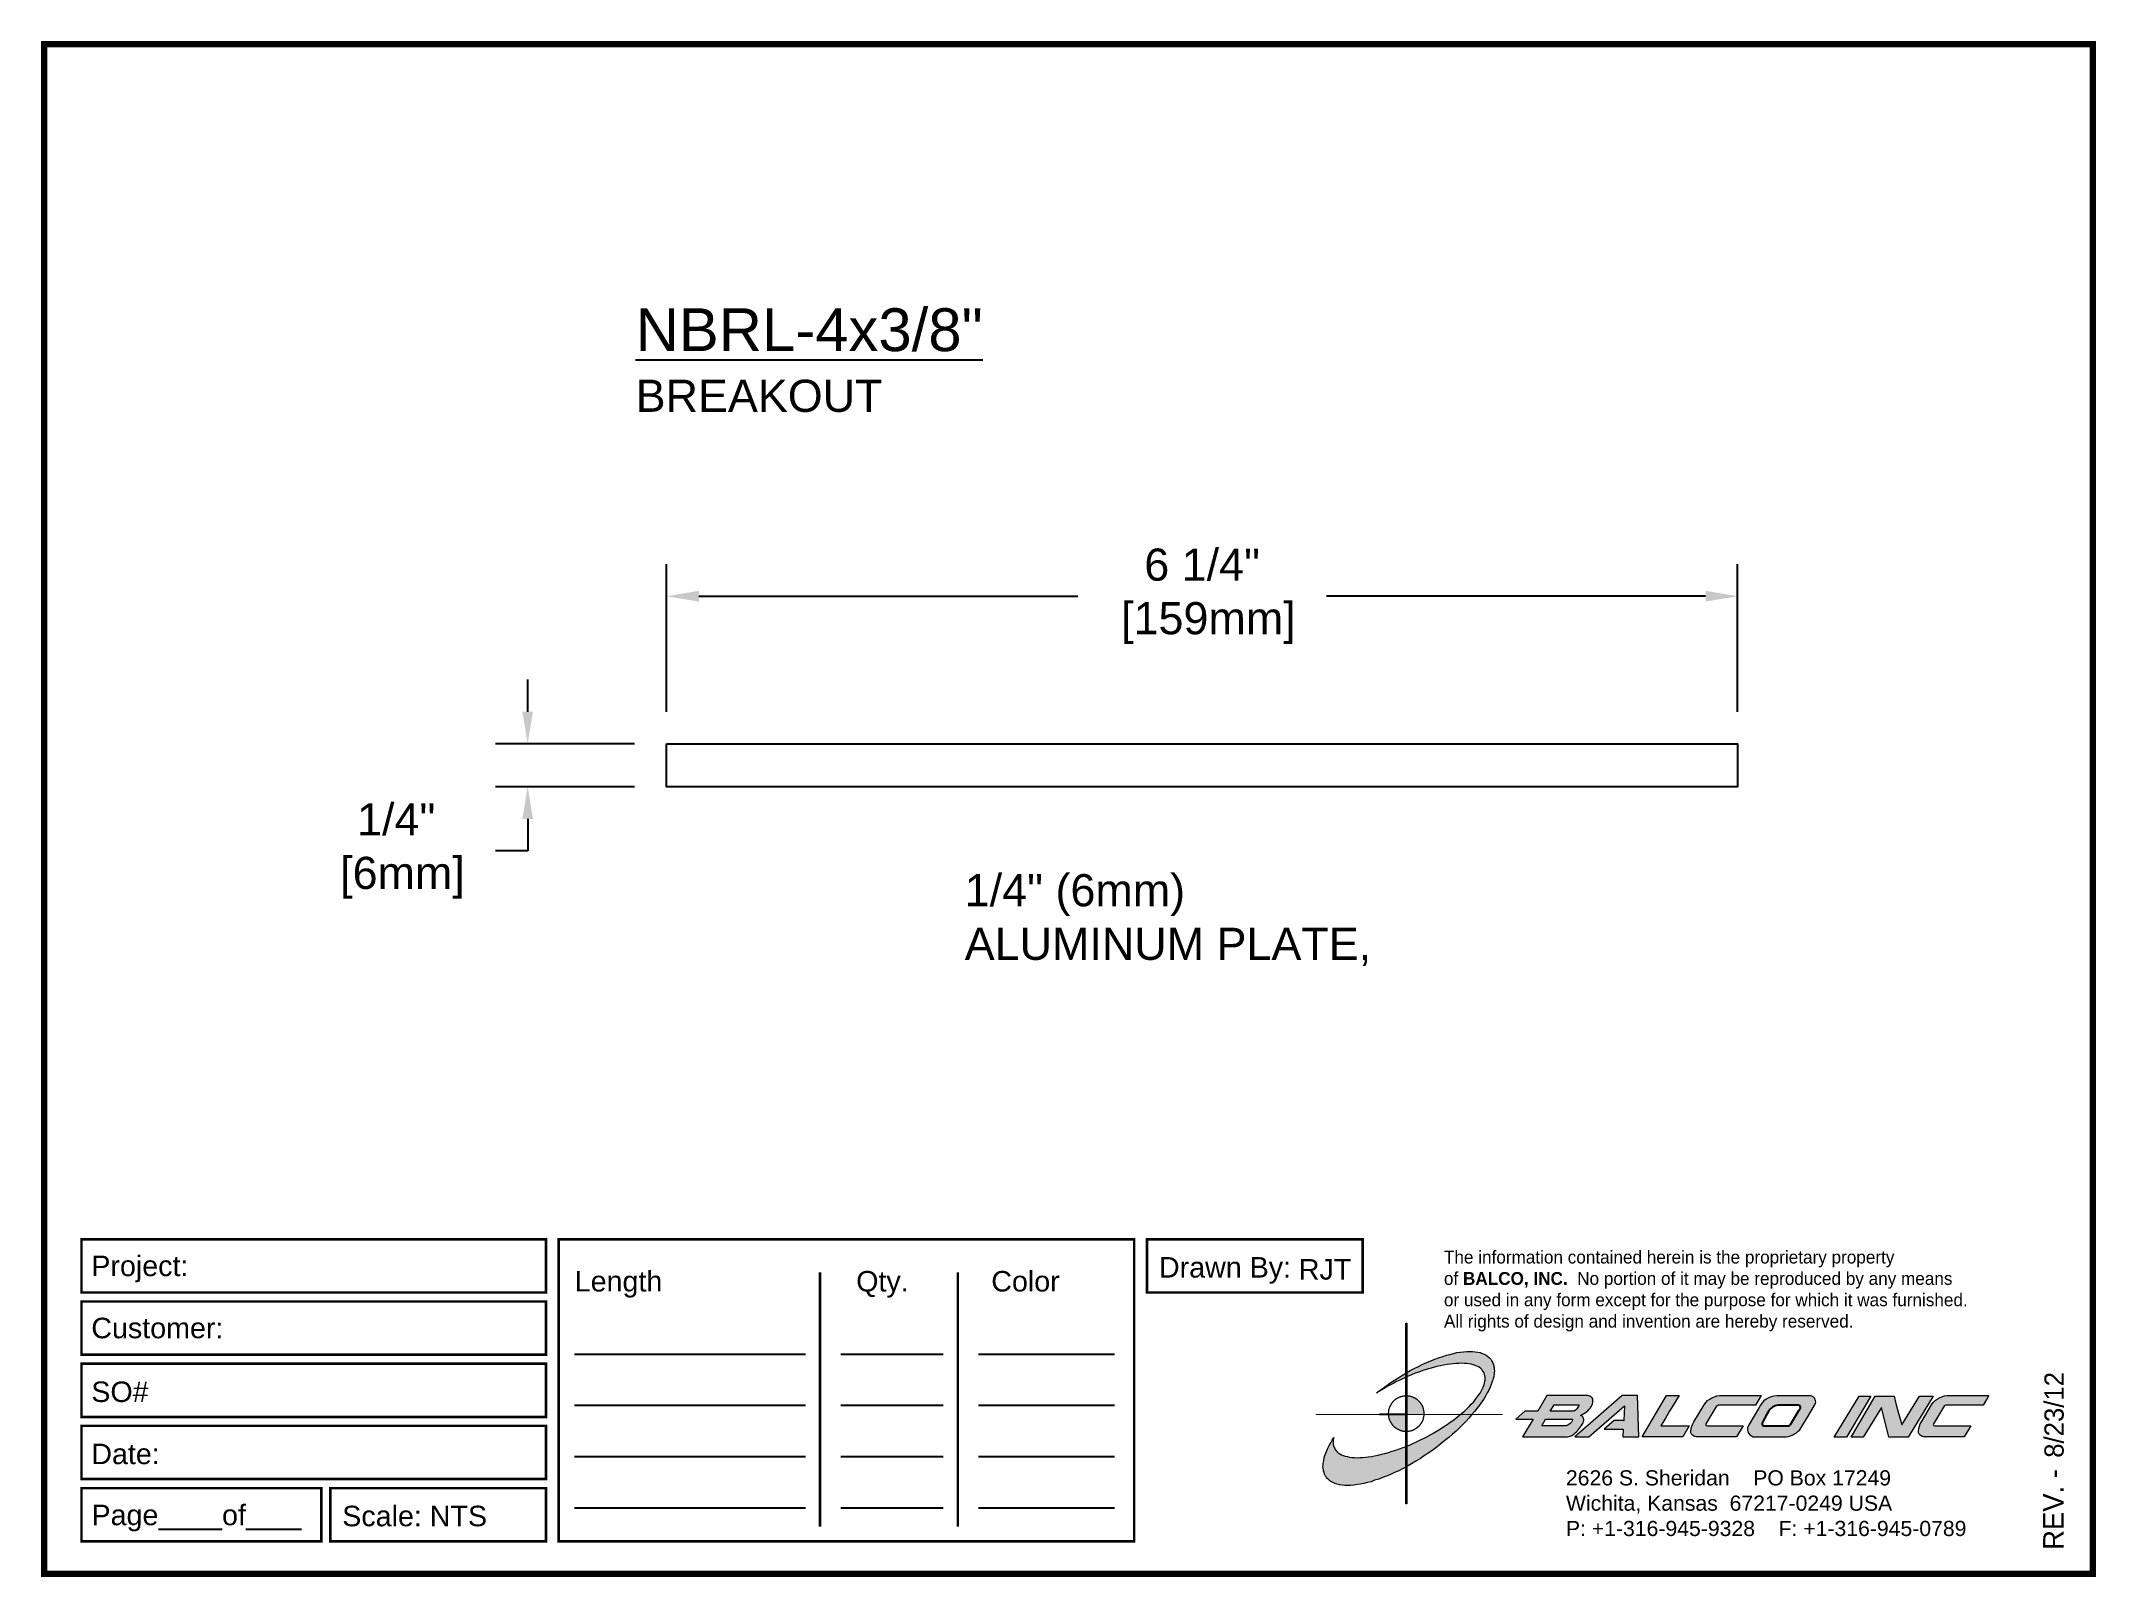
# Paper-space layout 'Breakout' of a CAD drawing. Header units: inches. Extents: x 0 to 10, y 0 to 7.5.
# The model-space entities are those that its viewports show. They can reach past a viewport. Long polylines and large blocks are cut down to what shows.
import ezdxf

# ---------------------------------------------------------------- set-up
doc = ezdxf.new("R2010")
doc.units = ezdxf.units.IN
doc.header["$MEASUREMENT"] = 0
for name, color, linetype in [('Border', 7, 'Continuous'), ('Dimensions', 3, 'Continuous'), ('Metals', 7, 'Continuous'), ('Text', 2, 'Continuous')]:
    doc.layers.add(name, color=color, linetype=linetype)
doc.styles.add('Arial', font='arial.ttf')
doc.styles.add('Copyright', font='ERASDEMI.TTF')
doc.dimstyles.new('Arial', dxfattribs={"dimtxt": 0.1875, "dimasz": 0.1875, "dimexe": 0.1875, "dimexo": 0.1875, "dimgap": 0.1875, "dimtad": 0, "dimtih": 1, "dimtoh": 1, "dimdec": 4, "dimzin": 0, "dimdsep": 46, "dimlunit": 4, "dimtxsty": 'Arial', "dimcen": 0.1875, "dimadec": 0, "dimazin": 0, "dimtfac": 1, "dimtdec": 4, "dimtofl": 0, "dimtmove": 0, "dimatfit": 3, "dimfxl": 0, "dimfrac": 2, "dimtolj": 1, "dimtzin": 0, "dimarcsym": 0})

# ---------------------------------------------------------------- blocks, each defined once
blk = doc.blocks.new('ACADlogo')
h = blk.add_hatch(color=256)
h.paths.add_polyline_path([(-3.346, 1.223), (-3.351, 1.223), (-3.351, 0.979), (-3.346, 0.982)])
h.paths.add_polyline_path([(-3.346, 0.961), (-3.351, 0.959), (-3.351, 0.868), (-3.346, 0.868)])
h.paths.add_polyline_path([(-3.346, 0.777), (-3.351, 0.777), (-3.351, 0.699), (-3.351, 0.695), (-3.35, 0.695), (-3.346, 0.695)])
h.paths.add_polyline_path([(-3.346, 0.864), (-3.346, 0.868), (-3.35, 0.868), (-3.351, 0.868), (-3.351, 0.777), (-3.346, 0.777), (-3.346, 0.778), (-3.348, 0.778)])
h.paths.add_polyline_path([(-3.346, 0.524), (-3.351, 0.521), (-3.351, 0.342), (-3.346, 0.342)])
h.paths.add_polyline_path([(-3.346, 0.695), (-3.351, 0.695), (-3.351, 0.621), (-3.346, 0.623)])
h.paths.add_polyline_path([(-3.346, 0.623), (-3.351, 0.621), (-3.351, 0.521), (-3.346, 0.524)])
h.paths.add_polyline_path([(-3.346, 0.982), (-3.351, 0.979), (-3.351, 0.959), (-3.346, 0.961)])
h = blk.add_hatch(color=175)
h.paths.add_polyline_path([(-3.518, 0.573), (-3.534, 0.571), (-3.548, 0.569), (-3.562, 0.567), (-3.576, 0.567), (-3.589, 0.566), (-3.602, 0.567), (-3.614, 0.568), (-3.625, 0.569), (-3.636, 0.572), (-3.646, 0.574), (-3.656, 0.577), (-3.664, 0.581), (-3.673, 0.585), (-3.679, 0.589), (-3.685, 0.595), (-3.688, 0.598), (-3.691, 0.6), (-3.695, 0.607), (-3.699, 0.614), (-3.703, 0.621), (-3.704, 0.626), (-3.705, 0.631), (-3.706, 0.637), (-3.706, 0.642), (-3.705, 0.648), (-3.705, 0.653), (-3.703, 0.659), (-3.702, 0.665), (-3.71, 0.652), (-3.717, 0.639), (-3.725, 0.626), (-3.731, 0.613), (-3.737, 0.601), (-3.741, 0.589), (-3.746, 0.577), (-3.749, 0.566), (-3.751, 0.555), (-3.753, 0.544), (-3.754, 0.538), (-3.754, 0.533), (-3.755, 0.523), (-3.754, 0.513), (-3.753, 0.508), (-3.752, 0.503), (-3.75, 0.494), (-3.748, 0.486), (-3.743, 0.477), (-3.74, 0.473), (-3.738, 0.469), (-3.734, 0.465), (-3.73, 0.461), (-3.723, 0.455), (-3.715, 0.449), (-3.706, 0.445), (-3.695, 0.44), (-3.685, 0.437), (-3.674, 0.434), (-3.661, 0.432), (-3.648, 0.431), (-3.634, 0.431), (-3.62, 0.431), (-3.604, 0.433), (-3.588, 0.435), (-3.572, 0.438), (-3.556, 0.441), (-3.538, 0.445), (-3.52, 0.449), (-3.503, 0.456), (-3.483, 0.461), (-3.464, 0.469), (-3.445, 0.477), (-3.426, 0.485), (-3.406, 0.494), (-3.385, 0.503), (-3.364, 0.514), (-3.351, 0.521), (-3.351, 0.621), (-3.364, 0.616), (-3.382, 0.609), (-3.4, 0.603), (-3.418, 0.598), (-3.436, 0.592), (-3.453, 0.587), (-3.47, 0.583), (-3.486, 0.579), (-3.503, 0.576)])
h.paths.add_polyline_path([(-3.215, 0.687), (-3.251, 0.667), (-3.289, 0.649), (-3.327, 0.631), (-3.345, 0.623), (-3.346, 0.623), (-3.346, 0.524), (-3.343, 0.525), (-3.323, 0.537), (-3.302, 0.549), (-3.28, 0.563), (-3.259, 0.577), (-3.238, 0.59), (-3.218, 0.605), (-3.198, 0.62), (-3.179, 0.635), (-3.16, 0.65), (-3.141, 0.665), (-3.123, 0.681), (-3.106, 0.696), (-3.089, 0.712), (-3.074, 0.727), (-3.058, 0.743), (-3.043, 0.759), (-3.03, 0.775), (-3.028, 0.777), (-3.085, 0.777), (-3.091, 0.772), (-3.105, 0.761), (-3.118, 0.75), (-3.134, 0.739), (-3.149, 0.729), (-3.165, 0.718), (-3.182, 0.707), (-3.198, 0.697)])
h.paths.add_polyline_path([(-2.921, 1.009), (-2.922, 1.015), (-2.924, 1.02), (-2.926, 1.029), (-2.931, 1.038), (-2.934, 1.043), (-2.936, 1.047), (-2.94, 1.05), (-2.943, 1.054), (-2.951, 1.06), (-2.959, 1.066), (-2.968, 1.071), (-2.978, 1.075), (-2.989, 1.079), (-3, 1.081), (-3.013, 1.083), (-3.026, 1.084), (-3.04, 1.084), (-3.054, 1.084), (-3.07, 1.083), (-3.085, 1.081), (-3.102, 1.079), (-3.118, 1.075), (-3.136, 1.07), (-3.153, 1.066), (-3.171, 1.06), (-3.191, 1.054), (-3.21, 1.047), (-3.229, 1.039), (-3.248, 1.031), (-3.268, 1.022), (-3.289, 1.012), (-3.31, 1.002), (-3.33, 0.991), (-3.346, 0.982), (-3.346, 0.961), (-3.342, 0.962), (-3.323, 0.971), (-3.305, 0.978), (-3.287, 0.984), (-3.268, 0.991), (-3.251, 0.996), (-3.234, 1.002), (-3.216, 1.007), (-3.199, 1.011), (-3.182, 1.015), (-3.167, 1.018), (-3.15, 1.021), (-3.136, 1.023), (-3.121, 1.025), (-3.107, 1.026), (-3.093, 1.026), (-3.079, 1.027), (-3.067, 1.026), (-3.054, 1.026), (-3.043, 1.025), (-3.032, 1.022), (-3.022, 1.02), (-3.013, 1.016), (-3.004, 1.013), (-2.997, 1.009), (-2.989, 1.005), (-2.983, 0.999), (-2.98, 0.996), (-2.978, 0.994), (-2.973, 0.987), (-2.969, 0.981), (-2.967, 0.973), (-2.965, 0.965), (-2.964, 0.957), (-2.964, 0.949), (-2.964, 0.944), (-2.965, 0.94), (-2.967, 0.93), (-2.969, 0.921), (-2.973, 0.911), (-2.978, 0.901), (-2.983, 0.891), (-2.989, 0.881), (-2.996, 0.871), (-3.004, 0.86), (-3.012, 0.849), (-3.021, 0.838), (-3.032, 0.827), (-3.042, 0.816), (-3.053, 0.805), (-3.065, 0.794), (-3.077, 0.783), (-3.085, 0.777), (-3.028, 0.777), (-3.016, 0.791), (-3.004, 0.806), (-2.992, 0.822), (-2.981, 0.837), (-2.971, 0.852), (-2.962, 0.866), (-2.954, 0.882), (-2.946, 0.896), (-2.939, 0.91), (-2.934, 0.924), (-2.929, 0.938), (-2.926, 0.944), (-2.925, 0.951), (-2.922, 0.963), (-2.92, 0.975), (-2.92, 0.982), (-2.919, 0.987), (-2.92, 0.999), (-2.92, 1.005)])
h.paths.add_polyline_path([(-3.372, 0.966), (-3.393, 0.953), (-3.415, 0.94), (-3.435, 0.925), (-3.455, 0.911), (-3.475, 0.897), (-3.494, 0.882), (-3.468, 0.898), (-3.439, 0.915), (-3.41, 0.93), (-3.396, 0.938), (-3.38, 0.945), (-3.351, 0.959), (-3.351, 0.979)])
h = blk.add_hatch(color=256)
h.paths.add_polyline_path([(-3.268, 0.814), (-3.27, 0.819), (-3.273, 0.824), (-3.276, 0.828), (-3.279, 0.833), (-3.282, 0.837), (-3.286, 0.841), (-3.29, 0.845), (-3.294, 0.849), (-3.298, 0.852), (-3.303, 0.855), (-3.308, 0.858), (-3.313, 0.86), (-3.318, 0.863), (-3.323, 0.864), (-3.328, 0.866), (-3.334, 0.867), (-3.339, 0.868), (-3.345, 0.868), (-3.346, 0.868), (-3.346, 0.777), (-3.335, 0.777), (-3.262, 0.777), (-3.262, 0.781), (-3.262, 0.787), (-3.263, 0.792), (-3.264, 0.798), (-3.265, 0.803), (-3.266, 0.808)])
h.paths.add_polyline_path([(-3.351, 0.777), (-3.436, 0.777), (-3.435, 0.773), (-3.435, 0.768), (-3.434, 0.762), (-3.432, 0.757), (-3.431, 0.752), (-3.428, 0.747), (-3.426, 0.742), (-3.423, 0.737), (-3.42, 0.732), (-3.417, 0.728), (-3.414, 0.723), (-3.41, 0.719), (-3.406, 0.716), (-3.401, 0.712), (-3.397, 0.709), (-3.392, 0.706), (-3.387, 0.704), (-3.382, 0.701), (-3.377, 0.699), (-3.372, 0.698), (-3.367, 0.696), (-3.361, 0.695), (-3.356, 0.695), (-3.351, 0.695)])
h.paths.add_polyline_path([(-3.346, 0.868), (-3.35, 0.868), (-3.351, 0.868), (-3.351, 0.777), (-3.346, 0.777)])
h = blk.add_hatch(color=256)
h.paths.add_polyline_path([(-2.438, 0.844, 0.412988), (-2.461, 0.869), (-2.663, 0.869), (-2.707, 0.794), (-2.771, 0.794), (-2.815, 0.755), (-2.73, 0.755), (-2.781, 0.668), (-2.563, 0.668, 0.107996), (-2.538, 0.677, 0.108939), (-2.494, 0.724, 0.080345), (-2.483, 0.745, 0.419497), (-2.499, 0.773, 0.149928), (-2.447, 0.815, 0.134283)])
h.paths.add_polyline_path([(-2.507, 0.821, -0.209012), (-2.532, 0.794), (-2.538, 0.794), (-2.646, 0.794), (-2.627, 0.825), (-2.51, 0.825, -0.56619)], flags=16)
h.paths.add_polyline_path([(-2.538, 0.75, -0.241309), (-2.569, 0.722), (-2.688, 0.722), (-2.669, 0.755), (-2.541, 0.755, -0.56619)], flags=16)
for points in [[(-2.285, 0.819), (-2.287, 0.748), (-2.335, 0.748), (-2.383, 0.705), (-2.29, 0.705), (-2.292, 0.668), (-2.215, 0.668), (-2.221, 0.869), (-2.295, 0.869), (-2.527, 0.668), (-2.458, 0.668)], [(-2.018, 0.869), (-2.079, 0.869), (-2.198, 0.668), (-2, 0.668), (-1.968, 0.722), (-2.107, 0.722), (-2.085, 0.759), (-2.064, 0.794)], [(-1.617, 0.869), (-1.807, 0.869, 0.270182), (-1.896, 0.825), (-1.946, 0.742, 0.109019), (-1.961, 0.695, 0.340665), (-1.945, 0.672, 0.129907), (-1.923, 0.668), (-1.738, 0.668), (-1.706, 0.722), (-1.878, 0.722), (-1.882, 0.722, -0.601242), (-1.887, 0.731), (-1.838, 0.813, -0.253048), (-1.821, 0.823), (-1.645, 0.823)], [(-1.083, 0.867), (-1.14, 0.867), (-1.261, 0.667), (-1.26, 0.667), (-1.202, 0.667)], [(-0.96, 0.83), (-0.969, 0.867), (-1.061, 0.867), (-1.179, 0.667), (-1.12, 0.667), (-1.031, 0.812), (-0.995, 0.667), (-0.9, 0.667), (-0.778, 0.867), (-0.846, 0.867), (-0.931, 0.727), (-0.951, 0.795)], [(-0.507, 0.869), (-0.697, 0.869, 0.270182), (-0.786, 0.825), (-0.836, 0.742, 0.109019), (-0.85, 0.695, 0.340665), (-0.835, 0.672, 0.129907), (-0.812, 0.668), (-0.628, 0.668), (-0.595, 0.722), (-0.768, 0.722), (-0.772, 0.722, -0.601242), (-0.777, 0.731), (-0.728, 0.813, -0.253048), (-0.71, 0.823), (-0.534, 0.823)], [(-3.346, 0.623), (-3.351, 0.621), (-3.351, 0.521), (-3.346, 0.524)]]:
    blk.add_hatch(color=256).paths.add_polyline_path(points)
h = blk.add_hatch(color=256)
h.paths.add_polyline_path([(-1.377, 0.868), (-1.383, 0.868), (-1.383, 0.868), (-1.44, 0.868), (-1.492, 0.868), (-1.541, 0.868, 0.297712), (-1.628, 0.811), (-1.68, 0.723, 0.585116), (-1.646, 0.668), (-1.506, 0.668, 0.210586), (-1.429, 0.703), (-1.415, 0.726), (-1.389, 0.769), (-1.352, 0.831, 0.4352)])
h.paths.add_polyline_path([(-1.437, 0.823, -0.603783), (-1.428, 0.805), (-1.431, 0.801), (-1.434, 0.796), (-1.438, 0.789), (-1.474, 0.728, -0.229001), (-1.489, 0.722), (-1.494, 0.722), (-1.501, 0.722), (-1.597, 0.722), (-1.604, 0.722, -0.492401), (-1.613, 0.734), (-1.601, 0.757), (-1.591, 0.775), (-1.582, 0.791, -0.238368), (-1.535, 0.823)], flags=16)
for q in [(-3.48, 0.777), (-3.351, 0.642)]:
    blk.add_line((-3.351, 0.777), q)
at = {"color": 7, "lineweight": 0}
for points in [[(-3.351, 1.223), (-3.346, 1.223), (-3.346, 0.342), (-3.351, 0.342), (-3.351, 1.223)], [(-2.292, 0.668), (-2.215, 0.668), (-2.221, 0.869), (-2.295, 0.869), (-2.527, 0.668), (-2.458, 0.668), (-2.285, 0.819), (-2.287, 0.748), (-2.286, 0.748), (-2.335, 0.748), (-2.383, 0.705), (-2.29, 0.705), (-2.292, 0.668), (-2.292, 0.668)], [(-2.198, 0.668), (-2.079, 0.869), (-2.018, 0.869), (-2.064, 0.794), (-2.085, 0.759), (-2.107, 0.722), (-1.968, 0.722), (-2, 0.668), (-2.198, 0.668), (-2.198, 0.668)], [(-1.383, 0.868), (-1.383, 0.868)], [(-1.261, 0.667), (-1.14, 0.867), (-1.083, 0.867), (-1.202, 0.667), (-1.26, 0.667), (-1.261, 0.667), (-1.261, 0.667)], [(-0.9, 0.667), (-0.995, 0.667), (-1.031, 0.812), (-1.12, 0.667), (-1.179, 0.667), (-1.061, 0.867), (-0.969, 0.867), (-0.96, 0.83), (-0.951, 0.795), (-0.931, 0.727), (-0.846, 0.867), (-0.778, 0.867), (-0.9, 0.667), (-0.9, 0.667)]]:
    blk.add_lwpolyline(points, dxfattribs=at)
at = {"color": 175, "lineweight": 0}
blk.add_lwpolyline([(-2.926, 1.029), (-2.924, 1.02), (-2.922, 1.015), (-2.921, 1.009), (-2.92, 1.005), (-2.92, 0.999), (-2.919, 0.987), (-2.92, 0.982), (-2.92, 0.975), (-2.922, 0.963), (-2.925, 0.951), (-2.926, 0.944), (-2.929, 0.938), (-2.934, 0.924), (-2.939, 0.91), (-2.946, 0.896), (-2.954, 0.882), (-2.962, 0.866), (-2.971, 0.852), (-2.981, 0.837), (-2.992, 0.822), (-3.004, 0.806), (-3.016, 0.791), (-3.03, 0.775), (-3.043, 0.759), (-3.058, 0.743), (-3.074, 0.727), (-3.089, 0.712), (-3.106, 0.696), (-3.123, 0.681), (-3.141, 0.665), (-3.16, 0.65), (-3.179, 0.635), (-3.198, 0.62), (-3.218, 0.605), (-3.238, 0.59), (-3.259, 0.577), (-3.28, 0.563), (-3.302, 0.549), (-3.323, 0.537), (-3.343, 0.525), (-3.364, 0.514), (-3.385, 0.503), (-3.406, 0.494), (-3.426, 0.485), (-3.445, 0.477), (-3.464, 0.469), (-3.483, 0.461), (-3.503, 0.456), (-3.52, 0.449), (-3.538, 0.445), (-3.556, 0.441), (-3.572, 0.438), (-3.588, 0.435), (-3.604, 0.433), (-3.62, 0.431), (-3.634, 0.431), (-3.648, 0.431), (-3.661, 0.432), (-3.674, 0.434), (-3.685, 0.437), (-3.695, 0.44), (-3.706, 0.445), (-3.715, 0.449), (-3.723, 0.455), (-3.73, 0.461), (-3.734, 0.465), (-3.738, 0.469), (-3.74, 0.473), (-3.743, 0.477), (-3.748, 0.486), (-3.75, 0.494), (-3.752, 0.503), (-3.753, 0.508), (-3.754, 0.513), (-3.755, 0.523), (-3.754, 0.533), (-3.754, 0.538), (-3.753, 0.544), (-3.751, 0.555), (-3.749, 0.566), (-3.746, 0.577), (-3.741, 0.589), (-3.737, 0.601), (-3.731, 0.613), (-3.725, 0.626), (-3.717, 0.639), (-3.71, 0.652), (-3.702, 0.665), (-3.703, 0.659), (-3.705, 0.653), (-3.705, 0.648), (-3.706, 0.642), (-3.706, 0.637), (-3.705, 0.631), (-3.704, 0.626), (-3.703, 0.621), (-3.699, 0.614), (-3.695, 0.607), (-3.691, 0.6), (-3.688, 0.598), (-3.685, 0.595), (-3.679, 0.589), (-3.673, 0.585), (-3.664, 0.581), (-3.656, 0.577), (-3.646, 0.574), (-3.636, 0.572), (-3.625, 0.569), (-3.614, 0.568), (-3.602, 0.567), (-3.589, 0.566), (-3.576, 0.567), (-3.562, 0.567), (-3.548, 0.569), (-3.534, 0.571), (-3.518, 0.573), (-3.503, 0.576), (-3.486, 0.579), (-3.47, 0.583), (-3.453, 0.587), (-3.436, 0.592), (-3.418, 0.598), (-3.4, 0.603), (-3.382, 0.609), (-3.364, 0.616), (-3.345, 0.623), (-3.327, 0.631), (-3.289, 0.649), (-3.251, 0.667), (-3.215, 0.687), (-3.198, 0.697), (-3.182, 0.707), (-3.165, 0.718), (-3.149, 0.729), (-3.134, 0.739), (-3.118, 0.75), (-3.105, 0.761), (-3.091, 0.772), (-3.077, 0.783), (-3.065, 0.794), (-3.053, 0.805), (-3.042, 0.816), (-3.032, 0.827), (-3.021, 0.838), (-3.012, 0.849), (-3.004, 0.86), (-2.996, 0.871), (-2.989, 0.881), (-2.983, 0.891), (-2.978, 0.901), (-2.973, 0.911), (-2.969, 0.921), (-2.967, 0.93), (-2.965, 0.94), (-2.964, 0.944), (-2.964, 0.949), (-2.964, 0.957), (-2.965, 0.965), (-2.967, 0.973), (-2.969, 0.981), (-2.973, 0.987), (-2.978, 0.994), (-2.98, 0.996), (-2.983, 0.999), (-2.989, 1.005), (-2.997, 1.009), (-3.004, 1.013), (-3.013, 1.016), (-3.022, 1.02), (-3.032, 1.022), (-3.043, 1.025), (-3.054, 1.026), (-3.067, 1.026), (-3.079, 1.027), (-3.093, 1.026), (-3.107, 1.026), (-3.121, 1.025), (-3.136, 1.023), (-3.15, 1.021), (-3.167, 1.018), (-3.182, 1.015), (-3.199, 1.011), (-3.216, 1.007), (-3.234, 1.002), (-3.251, 0.996), (-3.268, 0.991), (-3.287, 0.984), (-3.305, 0.978), (-3.323, 0.971), (-3.342, 0.962), (-3.38, 0.945), (-3.396, 0.938), (-3.41, 0.93), (-3.439, 0.915), (-3.468, 0.898), (-3.494, 0.882), (-3.475, 0.897), (-3.455, 0.911), (-3.435, 0.925), (-3.415, 0.94), (-3.393, 0.953), (-3.372, 0.966), (-3.351, 0.979), (-3.33, 0.991), (-3.31, 1.002), (-3.289, 1.012), (-3.268, 1.022), (-3.248, 1.031), (-3.229, 1.039), (-3.21, 1.047), (-3.191, 1.054), (-3.171, 1.06), (-3.153, 1.066), (-3.136, 1.07), (-3.118, 1.075), (-3.102, 1.079), (-3.085, 1.081), (-3.07, 1.083), (-3.054, 1.084), (-3.04, 1.084), (-3.026, 1.084), (-3.013, 1.083), (-3, 1.081), (-2.989, 1.079), (-2.978, 1.075), (-2.968, 1.071), (-2.959, 1.066), (-2.951, 1.06), (-2.943, 1.054), (-2.94, 1.05), (-2.936, 1.047), (-2.934, 1.043), (-2.931, 1.038), (-2.926, 1.029), (-2.926, 1.029)], dxfattribs=at)
at = {"color": 7, "lineweight": 0, "const_width": 0.0064}
blk.add_lwpolyline([(-3.262, 0.781), (-3.262, 0.787), (-3.263, 0.792), (-3.264, 0.798), (-3.265, 0.803), (-3.266, 0.808), (-3.268, 0.814), (-3.27, 0.819), (-3.273, 0.824), (-3.276, 0.828), (-3.279, 0.833), (-3.282, 0.837), (-3.286, 0.841), (-3.29, 0.845), (-3.294, 0.849), (-3.298, 0.852), (-3.303, 0.855), (-3.308, 0.858), (-3.313, 0.86), (-3.318, 0.863), (-3.323, 0.864), (-3.328, 0.866), (-3.334, 0.867), (-3.339, 0.868), (-3.345, 0.868), (-3.35, 0.868), (-3.356, 0.868), (-3.361, 0.867), (-3.367, 0.866), (-3.372, 0.865), (-3.377, 0.863), (-3.382, 0.862), (-3.387, 0.859), (-3.392, 0.857), (-3.397, 0.854), (-3.401, 0.851), (-3.406, 0.847), (-3.41, 0.843), (-3.414, 0.839), (-3.417, 0.835), (-3.42, 0.831), (-3.423, 0.826), (-3.426, 0.821), (-3.428, 0.816), (-3.431, 0.811), (-3.432, 0.806), (-3.434, 0.801), (-3.435, 0.795), (-3.435, 0.79), (-3.436, 0.784), (-3.436, 0.779), (-3.435, 0.773), (-3.435, 0.768), (-3.434, 0.762), (-3.432, 0.757), (-3.431, 0.752), (-3.428, 0.747), (-3.426, 0.742), (-3.423, 0.737), (-3.42, 0.732), (-3.417, 0.728), (-3.414, 0.723), (-3.41, 0.719), (-3.406, 0.716), (-3.401, 0.712), (-3.397, 0.709), (-3.392, 0.706), (-3.387, 0.704), (-3.382, 0.701), (-3.377, 0.699), (-3.372, 0.698), (-3.367, 0.696), (-3.361, 0.695), (-3.356, 0.695), (-3.35, 0.695), (-3.345, 0.695), (-3.339, 0.695), (-3.334, 0.696), (-3.328, 0.697), (-3.323, 0.698), (-3.318, 0.7), (-3.313, 0.702), (-3.308, 0.705), (-3.303, 0.708), (-3.298, 0.711), (-3.294, 0.714), (-3.29, 0.718), (-3.286, 0.721), (-3.282, 0.726), (-3.279, 0.73), (-3.276, 0.734), (-3.273, 0.739), (-3.27, 0.744), (-3.268, 0.749), (-3.266, 0.754), (-3.265, 0.76), (-3.264, 0.765), (-3.263, 0.77), (-3.262, 0.776), (-3.262, 0.781)], dxfattribs=at)
at = {"color": 7, "lineweight": 0}
for points in [[(-2.447, 0.815, 0.130368), (-2.438, 0.843, 0.448367), (-2.463, 0.869), (-2.663, 0.869), (-2.707, 0.794), (-2.771, 0.794), (-2.815, 0.755), (-2.73, 0.755), (-2.781, 0.668), (-2.563, 0.668, 0.107996), (-2.538, 0.677, 0.108939), (-2.494, 0.724, 0.077395), (-2.484, 0.744, 0.430878), (-2.499, 0.773, 0.149928)], [(-2.507, 0.821, -0.209012), (-2.532, 0.794), (-2.538, 0.794), (-2.646, 0.794), (-2.627, 0.825), (-2.512, 0.825), (-2.509, 0.825, -0.531288)], [(-1.838, 0.813), (-1.887, 0.731, 0.587385), (-1.882, 0.722), (-1.878, 0.722), (-1.706, 0.722), (-1.738, 0.668), (-1.923, 0.668, -0.129907), (-1.945, 0.672, -0.349839), (-1.961, 0.696, -0.107341), (-1.946, 0.742), (-1.896, 0.825, -0.270182), (-1.807, 0.869), (-1.617, 0.869), (-1.645, 0.823), (-1.821, 0.823, 0.252436)], [(-1.68, 0.723, 0.585116), (-1.646, 0.668), (-1.506, 0.668, 0.210586), (-1.429, 0.703), (-1.415, 0.726), (-1.389, 0.769), (-1.352, 0.831, 0.4352), (-1.377, 0.868), (-1.383, 0.868), (-1.383, 0.868), (-1.44, 0.868), (-1.492, 0.868), (-1.541, 0.868, 0.297712), (-1.628, 0.811)], [(-0.728, 0.813), (-0.777, 0.731, 0.587385), (-0.772, 0.722), (-0.768, 0.722), (-0.595, 0.722), (-0.628, 0.668), (-0.812, 0.668, -0.129907), (-0.835, 0.672, -0.349839), (-0.85, 0.696, -0.107341), (-0.836, 0.742), (-0.786, 0.825, -0.270182), (-0.697, 0.869), (-0.507, 0.869), (-0.534, 0.823), (-0.71, 0.823, 0.252436)], [(-2.569, 0.722), (-2.688, 0.722), (-2.669, 0.755), (-2.543, 0.755), (-2.54, 0.755, -0.531288), (-2.538, 0.75, -0.241309)]]:
    blk.add_lwpolyline(points, format="xyb", close=True, dxfattribs=at)
blk.add_lwpolyline([(-1.437, 0.823), (-1.535, 0.823, 0.238368), (-1.582, 0.791), (-1.591, 0.775), (-1.601, 0.757), (-1.613, 0.734, 0.490298), (-1.604, 0.722), (-1.597, 0.722), (-1.501, 0.722), (-1.494, 0.722), (-1.489, 0.722, 0.229001), (-1.474, 0.728), (-1.438, 0.789), (-1.434, 0.796), (-1.431, 0.801), (-1.428, 0.805, 0.603783)], format="xyb", close=True)
blk.add_lwpolyline([(-2.879, 0.777, 0.00455, 0.00455, 0), (-3.791, 0.777, 0.00183, 0.00183, 0), (-3.791, 0.777, 0.00183, 0.00183, 0)], format="xyseb", dxfattribs=at)
blk = doc.blocks.new('Quantity Data')
at = {"layer": 'Border', "color": 253}
for p, q in [((2.755, 1.254), (3.881, 1.254)), ((4.054, 1.254), (4.553, 1.254)), ((4.725, 1.254), (5.389, 1.254)), ((2.755, 1.004), (3.881, 1.004)), ((4.054, 1.004), (4.553, 1.004)), ((4.725, 1.004), (5.389, 1.004)), ((2.755, 0.754), (3.881, 0.754)), ((4.054, 0.754), (4.553, 0.754)), ((4.725, 0.754), (5.389, 0.754)), ((2.755, 0.504), (3.881, 0.504)), ((4.054, 0.504), (4.553, 0.504)), ((4.725, 0.504), (5.389, 0.504))]:
    blk.add_line(p, q, dxfattribs=at)
at = {"layer": 'Border', "const_width": 0.0125}
blk.add_lwpolyline([(5.485, 0.341), (2.678, 0.341), (2.678, 1.813), (5.485, 1.813)], close=True, dxfattribs=at)
for points in [[(3.953, 1.653), (3.953, 0.412)], [(4.625, 1.653), (4.625, 0.412)]]:
    blk.add_lwpolyline(points, dxfattribs=at)
at = {"layer": 'Border', "style": 'Arial'}
for s, p in [('Length', (2.756, 1.559)), ('Qty.', (4.129, 1.559)), ('Color', (4.788, 1.559))]:
    blk.add_text(s, height=0.1, dxfattribs=at).set_placement(p)
blk = doc.blocks.new('Drawn By')
at = {"layer": 'Border', "const_width": 0.0125}
blk.add_lwpolyline([(5.38, 1.813), (6.432, 1.813), (6.432, 1.554), (5.38, 1.554)], close=True, dxfattribs=at)
at = {"layer": 'Border', "style": 'Arial'}
blk.add_text('Drawn By: ', height=0.1, dxfattribs=at).set_placement((5.438, 1.627))
blk.add_attdef('XXX', (6.12, 1.617), '', height=0.1, dxfattribs=at)
blk = doc.blocks.new('Project Info')
at = {"layer": 'Border', "const_width": 0.0125}
for points in [[(0.182, 1.813), (2.448, 1.813), (2.448, 1.554), (0.182, 1.554)], [(0.182, 1.51), (2.448, 1.51), (2.448, 1.251), (0.182, 1.251)], [(0.182, 1.207), (2.448, 1.207), (2.448, 0.947), (0.182, 0.947)], [(0.182, 0.904), (2.448, 0.904), (2.448, 0.644), (0.182, 0.644)], [(0.182, 0.6), (1.352, 0.6), (1.352, 0.341), (0.182, 0.341)], [(1.396, 0.6), (2.448, 0.6), (2.448, 0.341), (1.396, 0.341)]]:
    blk.add_lwpolyline(points, close=True, dxfattribs=at)
at = {"layer": 'Border', "style": 'Arial'}
for s, p in [('Project:', (0.23, 1.634)), ('Customer:', (0.23, 1.331)), ('SO#', (0.23, 1.02)), ('Date:', (0.23, 0.717)), ('Page%%u        %%uof%%u       ', (0.231, 0.419)), ('Scale: NTS', (1.454, 0.414))]:
    blk.add_text(s, height=0.1, dxfattribs=at).set_placement(p)
blk = doc.blocks.new('REV')
at = {"style": 'Copyright'}
blk.add_text('REV. -', height=0.1, rotation=90, dxfattribs=at).set_placement((-0.142, 0.117))
at = {"style": 'Copyright', "flags": 4}
blk.add_attdef('REVISIONDATE', (-0.142, 0.566), '', height=0.0938, rotation=90, dxfattribs=at)
blk = doc.blocks.new('*D27')
at = {"layer": 'Defpoints', "color": 0}
for p in [(24.252, 5.52), (18.002, 4.659), (24.252, 4.659)]:
    blk.add_point(p, dxfattribs=at)
at = {"layer": 'Dimensions', "color": 0, "lineweight": -2}
for p, q in [((18.002, 4.846), (18.002, 5.708)), ((24.252, 4.846), (24.252, 5.708)), ((18.19, 5.52), (20.402, 5.52)), ((24.065, 5.52), (21.852, 5.52))]:
    blk.add_line(p, q, dxfattribs=at)
at = {"layer": 'Dimensions', "color": 0}
for points in [[(18.19, 5.552), (18.19, 5.489), (18.002, 5.52)], [(24.065, 5.552), (24.065, 5.489), (24.252, 5.52)]]:
    blk.add_solid(points, dxfattribs=at)
at = {"layer": 'Dimensions', "color": 0, "insert": (21.127, 5.52), "char_height": 0.1875, "attachment_point": 5, "style": 'Arial'}
blk.add_mtext('\\A1;6 1/4"\\P [159mm]', dxfattribs=at)
blk = doc.blocks.new('*D28')
at = {"layer": 'Defpoints', "color": 0}
for p in [(18.002, 4.659), (17.191, 4.409), (18.002, 4.409)]:
    blk.add_point(p, dxfattribs=at)
at = {"layer": 'Dimensions', "color": 0, "lineweight": -2}
for p, q in [((17.191, 4.846), (17.191, 5.034)), ((17.815, 4.659), (17.004, 4.659)), ((17.815, 4.409), (17.004, 4.409)), ((17.191, 4.221), (17.191, 4.034)), ((17.191, 4.034), (17.004, 4.034))]:
    blk.add_line(p, q, dxfattribs=at)
at = {"layer": 'Dimensions', "color": 0}
for points in [[(17.16, 4.846), (17.222, 4.846), (17.191, 4.659)], [(17.16, 4.221), (17.222, 4.221), (17.191, 4.409)]]:
    blk.add_solid(points, dxfattribs=at)
at = {"layer": 'Dimensions', "color": 0, "insert": (16.424, 4.034), "char_height": 0.1875, "attachment_point": 5, "style": 'Arial'}
blk.add_mtext('\\A1;1/4"\\P [6mm]', dxfattribs=at)

msp = doc.modelspace()

# ---------------------------------------------------------------- linework, layer by layer
at = {"layer": 'Metals'}
for points in [[(18.00204, 4.65895), (24.25204, 4.65895), (24.25204, 4.40895), (18.00204, 4.40895)], [(18.00204, 4.65895), (24.25209, 4.65895), (24.25209, 4.40895), (18.00204, 4.40895)]]:
    msp.add_lwpolyline(points, close=True, dxfattribs=at)

# ---------------------------------------------------------------- texts
at = {"layer": 'Text', "insert": (17.82104, 7.20027), "char_height": 0.25, "width": 5.4862005, "attachment_point": 1, "style": 'Arial'}
msp.add_mtext('{\\LNBRL-4x3/8"\\H1.25x;\\P\\H0.6x;\\lBREAKOUT}', dxfattribs=at)
at = {"layer": 'Text', "insert": (19.74141, 3.63103), "char_height": 0.1875, "attachment_point": 4, "style": 'Arial'}
msp.add_mtext('1/4" (6mm)\\PALUMINUM PLATE,', dxfattribs=at)

# ---------------------------------------------------------------- dimensions: what is measured, and where the dimension line sits
at = {"layer": 'Dimensions'}
dim = msp.add_linear_dim(base=(24.25204, 5.52033), p1=(18.00204, 4.65895), p2=(24.25204, 4.65895), dimstyle='Arial', override={"dimpost": '\\X'}, dxfattribs=at)
dim.commit()
dim.dimension.update_dxf_attribs({"geometry": '*D27', "text_midpoint": (21.12704, 5.52033), "dimtype": 160})
dim = msp.add_linear_dim(base=(17.19112, 4.40895), p1=(18.00204, 4.65895), p2=(18.00204, 4.40895), angle=90, dimstyle='Arial', override={"dimpost": '\\X'}, dxfattribs=at)
dim.commit()
dim.dimension.update_dxf_attribs({"geometry": '*D28', "text_midpoint": (16.42443, 4.03395), "dimtype": 160})

psp = doc.layouts.new('Breakout')

# ---------------------------------------------------------------- linework, layer by layer
at = {"layer": 'Border', "const_width": 0.03}
psp.add_lwpolyline([(0.015, 7.476), (10.008, 7.476), (10.008, 0.015), (0.015, 0.015)], close=True, dxfattribs=at)

# ---------------------------------------------------------------- block references
for name, p in [('Project Info', (0.015, -0.167)), ('Quantity Data', (-0.153, -0.167))]:
    psp.add_blockref(name, p)
psp.add_blockref('Drawn By', (0.015, -0.167)).add_auto_attribs({'XXX': 'RJT'})
at = {"layer": 'Border'}
psp.add_blockref('ACADlogo', (10.008, 0.015), dxfattribs=at)
at = {"layer": 'Text'}
psp.add_blockref('REV', (10.008, 0.015), dxfattribs=at).add_auto_attribs({'REVISIONDATE': '8/23/12'})

# ---------------------------------------------------------------- texts
at = {"insert": (6.843, 1.591), "char_height": 0.0625, "width": 50.295, "attachment_point": 1, "style": 'Copyright'}
psp.add_mtext('The information contained herein is the proprietary property\\Pof {\\fEras Bold ITC|b0|i0|c0|p34;BALCO, INC.}  No portion of it may be reproduced by any means\\Por used in any form except for the purpose for which it was furnished.\\PAll rights of design and invention are hereby reserved.', dxfattribs=at)
at = {"layer": 'Border', "insert": (7.438, 0.52), "char_height": 0.074, "width": 2.3438, "attachment_point": 1, "style": 'Arial'}
psp.add_mtext('2626 S. Sheridan    PO Box 17249\\PWichita, Kansas  67217-0249 USA \\PP: +1-316-945-9328    F: +1-316-945-0789', dxfattribs=at)

# ---------------------------------------------------------------- viewports
at = {"layer": 'Border'}
psp.add_viewport(center=(5.012, 3.745), size=(9.993, 7.46055), view_center_point=(20.34752, 4.27833), view_height=8.9252548, dxfattribs=at)

doc.saveas('drawing.dxf')
